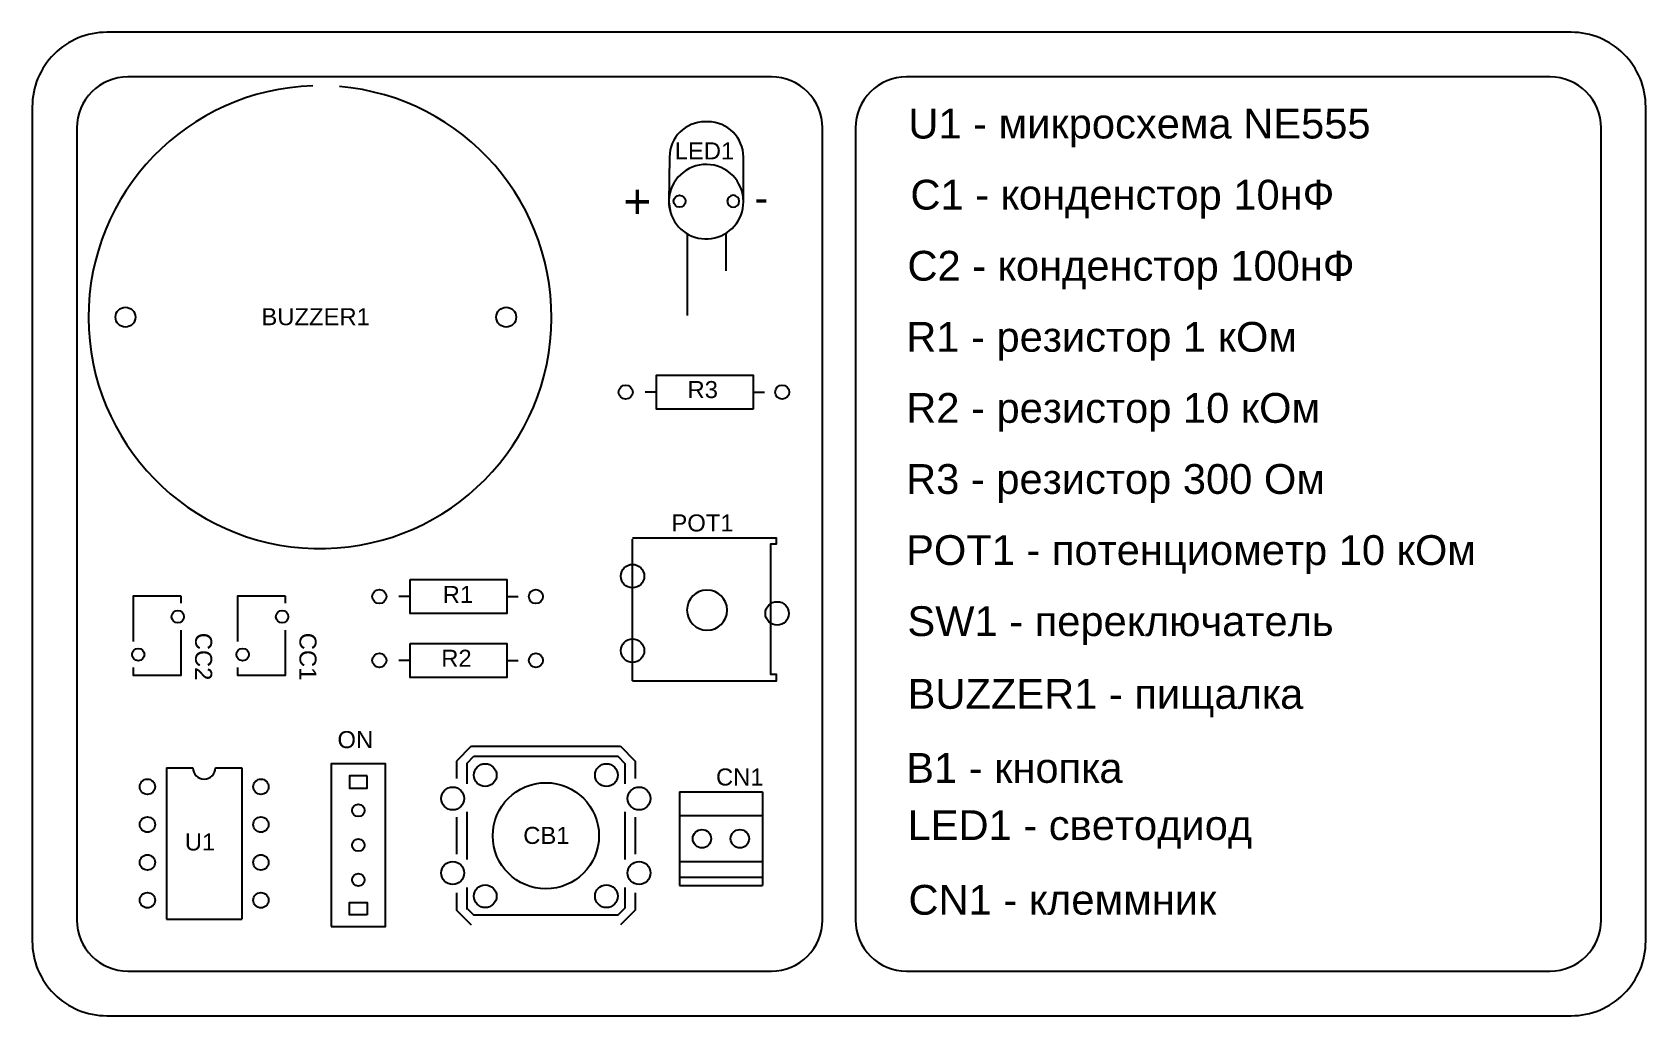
# Model space of a CAD drawing. Extents: x -241 to -133, y -33 to 33.
import ezdxf

# ---------------------------------------------------------------- set-up
doc = ezdxf.new("R2010")
doc.units = 0
for name, color, linetype in [('CARD$CUT', 1, 'CONTINUOUS'), ('CARD$CUTGRAVE', 5, 'CONTINUOUS'), ('CARD$ENGRAVE', 7, 'CONTINUOUS'), ('DEFAULT', 7, 'CONTINUOUS')]:
    doc.layers.add(name, color=color, linetype=linetype)
doc.styles.add('DEFAULT', font='arial.ttf')

msp = doc.modelspace()

# ---------------------------------------------------------------- linework, layer by layer
at = {"layer": 'CARD$CUT'}
msp.add_lwpolyline([(-236.11, -33), (-137.89, -33, 0.414214), (-132.89, -28), (-132.89, 28, 0.414214), (-137.89, 33), (-236.11, 33, 0.414214), (-241.11, 28), (-241.11, -28, 0.414214)], format="xyb", close=True, dxfattribs=at)
for points in [[(-218.64, -16.89), (-219.84, -16.89), (-219.84, -17.72), (-218.64, -17.72)], [(-218.64, -26.22), (-219.84, -26.22), (-219.84, -25.39), (-218.64, -25.39)]]:
    msp.add_lwpolyline(points, close=True, dxfattribs=at)
for centre, radius in [((-197.69, 21.66), 0.4), ((-234.86, 13.88), 0.667), ((-209.32, 13.88), 0.667), ((-201.31, 8.85), 0.472), ((-190.81, 8.85), 0.472), ((-200.85, -3.5), 0.787), ((-217.83, -4.87), 0.472), ((-207.33, -4.87), 0.472), ((-191.15, -6), 0.787), ((-231.35, -6.22), 0.415), ((-224.35, -6.22), 0.415), ((-234, -8.76), 0.415), ((-227, -8.76), 0.415), ((-200.85, -8.5), 0.787), ((-217.83, -9.15), 0.472), ((-207.33, -9.15), 0.472), ((-233.39, -17.63), 0.514), ((-225.77, -17.63), 0.514), ((-212.91, -18.42), 0.767), ((-212.91, -18.42), 0.767), ((-200.41, -18.42), 0.767), ((-200.41, -18.42), 0.767), ((-219.24, -19.22), 0.415), ((-233.39, -20.17), 0.514), ((-225.77, -20.17), 0.514), ((-196.19, -21.12), 0.617), ((-193.65, -21.12), 0.617), ((-219.24, -21.55), 0.415), ((-233.39, -22.71), 0.514), ((-225.77, -22.71), 0.514), ((-212.91, -23.42), 0.767), ((-212.91, -23.42), 0.767), ((-200.41, -23.42), 0.767), ((-200.41, -23.42), 0.767), ((-219.24, -23.88), 0.415), ((-233.39, -25.25), 0.514), ((-225.77, -25.25), 0.514)]:
    msp.add_circle(centre, radius, dxfattribs=at)
at = {"layer": 'CARD$CUT', "extrusion": (0, 0, -1)}
msp.add_circle((194.09, 21.66), 0.4, dxfattribs=at)
at = {"layer": 'CARD$CUTGRAVE'}
for p, q in [((-197.19, 19.48), (-197.19, 14)), ((-194.59, 19.51), (-194.59, 17)), ((-199.23, 8.85), (-199.99, 8.85)), ((-192.76, 8.85), (-191.99, 8.85)), ((-200.85, -10.52), (-200.85, -1.02)), ((-231.15, -4.82), (-231.15, -5.31)), ((-224.15, -4.82), (-224.15, -5.31)), ((-215.76, -4.87), (-216.52, -4.87)), ((-209.28, -4.87), (-208.52, -4.87)), ((-215.76, -9.15), (-216.52, -9.15)), ((-209.28, -9.15), (-208.52, -9.15)), ((-211.67, -14.92), (-212.66, -15.91)), ((-211.66, -14.92), (-201.66, -14.92)), ((-201.66, -14.92), (-200.67, -15.91)), ((-212.66, -15.91), (-212.66, -17.07)), ((-211.97, -16.07), (-211.49, -15.58)), ((-211.97, -16.07), (-211.97, -17.44)), ((-201.36, -16.07), (-201.36, -17.44)), ((-200.67, -15.91), (-200.67, -17.07)), ((-232.11, -16.36), (-230.34, -16.36)), ((-232.11, -16.36), (-232.11, -26.52)), ((-228.82, -16.36), (-227.05, -16.36)), ((-227.05, -16.36), (-227.05, -26.52)), ((-197.7, -17.98), (-192.14, -17.98)), ((-197.7, -17.98), (-197.7, -24.25)), ((-192.14, -17.98), (-192.14, -24.25)), ((-211.97, -19.32), (-211.97, -22.52)), ((-201.36, -19.32), (-201.36, -22.52)), ((-212.66, -19.68), (-212.66, -22.15)), ((-200.67, -19.68), (-200.67, -22.15)), ((-197.7, -19.56), (-192.14, -19.56)), ((-197.7, -22.65), (-192.14, -22.65)), ((-197.7, -23.7), (-192.14, -23.7)), ((-212.66, -24.76), (-212.66, -25.94)), ((-211.97, -24.4), (-211.97, -25.86)), ((-201.36, -24.4), (-201.36, -25.77)), ((-200.67, -24.76), (-200.67, -25.92)), ((-197.7, -24.25), (-192.14, -24.25)), ((-212.66, -25.92), (-211.67, -26.91)), ((-200.67, -25.92), (-201.66, -26.91)), ((-232.11, -26.52), (-227.05, -26.52))]:
    msp.add_line(p, q, dxfattribs=at)
for points in [[(-234.7, -30), (-191.52, -30, 0.414214), (-188.11, -26.59), (-188.11, 26.59, 0.414214), (-191.52, 30), (-234.7, 30, 0.414214), (-238.11, 26.59), (-238.11, -26.59, 0.414214)], [(-182.48, -30), (-139.3, -30, 0.414214), (-135.89, -26.59), (-135.89, 26.59, 0.414214), (-139.3, 30), (-182.48, 30, 0.414214), (-185.89, 26.59), (-185.89, -26.59, 0.414214)]]:
    msp.add_lwpolyline(points, format="xyb", close=True, dxfattribs=at)
msp.add_lwpolyline([(-193.41, 21.62), (-193.41, 24.62, 0.414213), (-195.79, 26.99), (-195.99, 26.99, 0.414213), (-198.37, 24.62), (-198.41, 21.62), (-198.31, 20.91)], format="xyb", dxfattribs=at)
for points in [[(-192.76, 7.7), (-199.23, 7.7), (-199.23, 9.99), (-192.76, 9.99)], [(-215.76, -3.72), (-209.28, -3.72), (-209.28, -6.01), (-215.76, -6.01)], [(-215.76, -8.01), (-209.28, -8.01), (-209.28, -10.3), (-215.76, -10.3)], [(-221.06, -27), (-217.41, -27), (-217.41, -16.1), (-221.06, -16.1)]]:
    msp.add_lwpolyline(points, close=True, dxfattribs=at)
for points in [[(-200.85, -10.52), (-191.2, -10.52), (-191.2, -10.09), (-191.58, -10.09), (-191.58, -1.33), (-191.2, -1.33), (-191.2, -0.95), (-200.85, -0.95)], [(-234.32, -7.89), (-234.32, -4.82), (-231.15, -4.82)], [(-227.32, -7.89), (-227.32, -4.82), (-224.15, -4.82)], [(-231.15, -7.13), (-231.15, -10.16), (-234.32, -10.16), (-234.32, -9.63)], [(-224.15, -7.13), (-224.15, -10.16), (-227.32, -10.16), (-227.32, -9.63)], [(-211.49, -15.58), (-201.84, -15.58), (-201.36, -16.07)], [(-201.36, -25.77), (-201.84, -26.25), (-211.49, -26.25), (-211.97, -25.77)]]:
    msp.add_lwpolyline(points, dxfattribs=at)
for centre, radius in [((-210.73, -16.85), 0.762), ((-202.6, -16.85), 0.762), ((-206.66, -20.92), 3.56), ((-210.73, -24.98), 0.762), ((-202.6, -24.98), 0.762)]:
    msp.add_circle(centre, radius, dxfattribs=at)
for centre, radius, start, end in [((-221.81, 13.88), 15.53, 91.7786, 85.2056), ((-195.91, 21.63), 2.5, 196.7201, 359.8903), ((-195.85, -5.78), 1.35, 0.5376, 359.4624), ((-229.58, -16.36), 0.762, 180, 0)]:
    msp.add_arc(centre, radius, start, end, dxfattribs=at)
at = {"layer": 'CARD$CUTGRAVE', "linetype": 'CONTINUOUS'}
msp.add_arc((-195.91, 21.63), 2.5, 0.1097, 178.2599, dxfattribs=at)
at = {"layer": 'CARD$ENGRAVE'}
for start, end in [(178.2599, 180.1116), (180.1116, 196.7201), (359.8903, 0.1097)]:
    msp.add_arc((-195.91, 21.63), 2.5, start, end, dxfattribs=at)

# ---------------------------------------------------------------- texts
at = {"layer": 'CARD$ENGRAVE', "style": 'DEFAULT'}
for s, height, p in [('LED1', 1.143, (-198.02, 24.47)), ('+', 2.29, (-201.46, 20.51)), ('-', 2, (-192.67, 20.91)), ('BUZZER1', 1.143, (-225.74, 13.34)), ('R3', 1.143, (-197.16, 8.45)), ('POT1', 1.143, (-198.24, -0.5)), ('R1', 1.143, (-213.58, -5.3)), ('R2', 1.143, (-213.68, -9.58)), ('ON', 1.143, (-220.64, -15.04)), ('CN1', 1.143, (-195.25, -17.55)), ('CB1', 1.143, (-208.18, -21.47)), ('U1', 1.143, (-230.88, -21.91))]:
    msp.add_text(s, height=height, dxfattribs=at).set_placement(p)
for s, p in [('CC2', (-230.19, -7.3)), ('CC1', (-223.19, -7.3))]:
    msp.add_text(s, height=1.143, rotation=270, dxfattribs=at).set_placement(p)
at = {"layer": 'DEFAULT', "style": 'DEFAULT'}
for s, p in [('U1 - микросхема NE555', (-182.35, 25.87)), ('C1 - конденстор 10нФ', (-182.21, 21.1)), ('C2 - конденстор 100нФ', (-182.41, 16.33)), ('R1 - резистор 1 кОм', (-182.49, 11.56)), ('R2 - резистор 10 кОм', (-182.49, 6.79)), ('R3 - резистор 300 Ом', (-182.5, 2.02)), ('POT1 - потенциометр 10 кОм', (-182.5, -2.75)), ('SW1 - переключатель', (-182.41, -7.52)), ('BUZZER1 - пищалка', (-182.4, -12.4)), ('B1 - кнопка', (-182.49, -17.37)), ('LED1 - светодиод', (-182.4, -21.21)), ('CN1 - клеммник', (-182.34, -26.22))]:
    msp.add_text(s, height=2, dxfattribs=at).set_placement(p)

doc.saveas('drawing.dxf')
